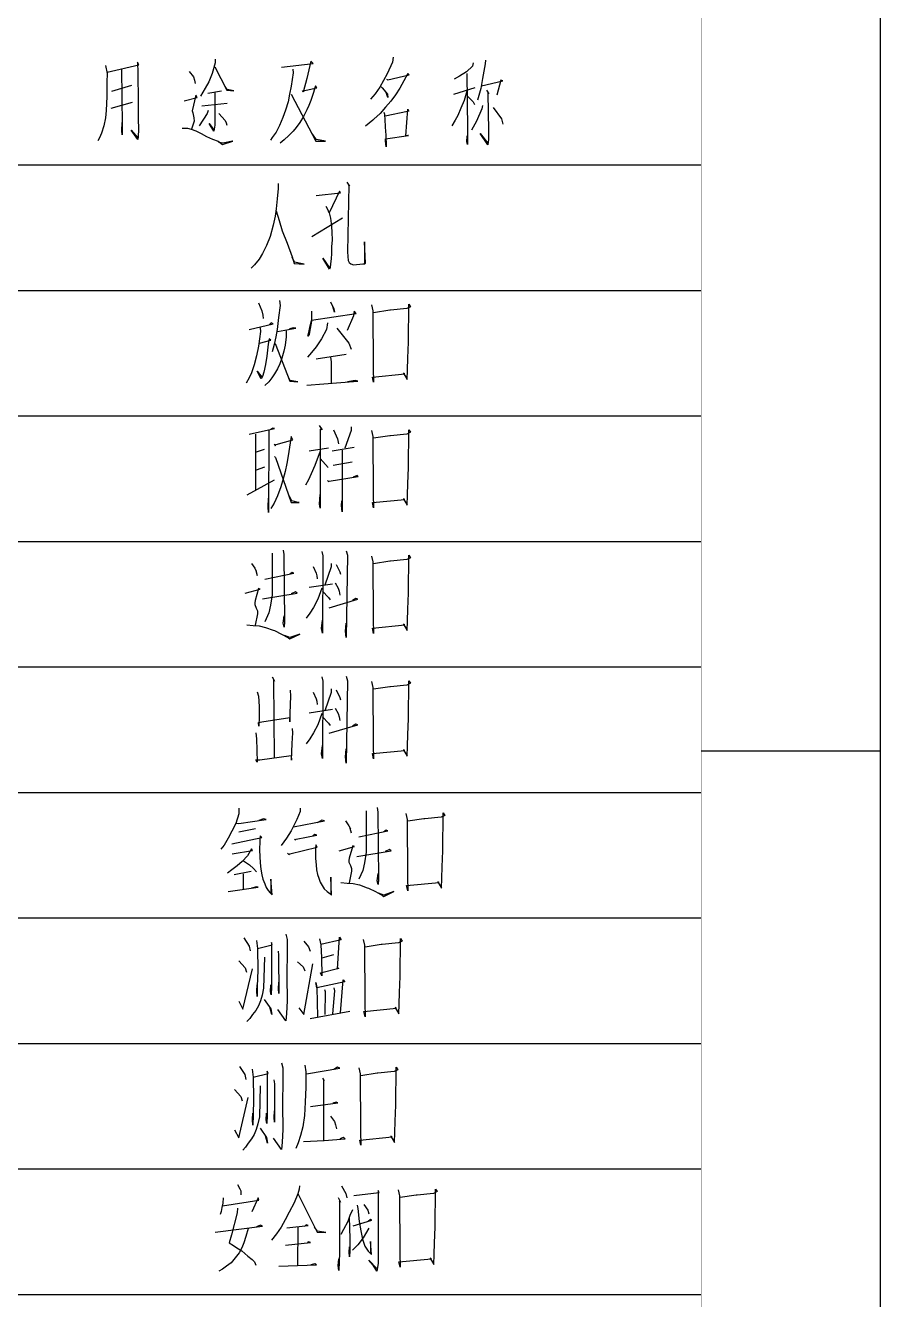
# Model space of a CAD drawing. Extents: x 0 to 8410, y 0 to 11890.
# Drawn here: x 7933 to 8410, y 7125 to 7836 of the extents above; entities that cross this region are included whole.
import ezdxf

# ---------------------------------------------------------------- set-up
doc = ezdxf.new("R2010")
doc.units = 0
doc.header["$MEASUREMENT"] = 0
doc.layers.add('6', color=7, linetype='Continuous')
doc.layers.add('8', color=7, linetype='Continuous')

# ---------------------------------------------------------------- blocks, each defined once
blk = doc.blocks.new('BLKENT714')
at = {"layer": '8', "color": 15, "linetype": 'Continuous'}
for p, q in [((8410, 0), (8410, 11890)), ((8310, 7431.25), (8410, 7431.25))]:
    blk.add_line(p, q, dxfattribs=at)
at = {"layer": '8', "color": 7, "linetype": 'Continuous', "const_width": 0.03}
blk.add_lwpolyline([(8310, 100), (8310, 11790)], dxfattribs=at)

msp = doc.modelspace()

# ---------------------------------------------------------------- linework, layer by layer
at = {"layer": '6'}
for p, q in [((8039.05, 7817.13), (8039.05, 7814.97)), ((8092.45, 7815.95), (8091.79, 7813.6)), ((8093.62, 7814.58), (8092.45, 7815.95)), ((8138.27, 7818.11), (8137.87, 7815.36)), ((8189.7, 7816.54), (8189.57, 7814.38)), ((7977.94, 7813.6), (7978.72, 7809.09)), ((7978.72, 7809.09), (7978.59, 7804.19)), ((7978.85, 7809.87), (7996.37, 7813.99)), ((7986.7, 7811.44), (7987.09, 7780.26)), ((7996.37, 7813.99), (7995.72, 7815.36)), ((7995.72, 7815.36), (7995.85, 7809.48)), ((7995.85, 7809.48), (7996.11, 7793.4)), ((8024.54, 7810.26), (8027.02, 7807.13)), ((8037.35, 7809.09), (8035.52, 7804.38)), ((8039.05, 7814.97), (8037.35, 7809.09)), ((8038.79, 7812.81), (8045.59, 7799.68)), ((8075.98, 7812.62), (8093.62, 7814.58)), ((8082.51, 7809.48), (8081.47, 7802.03)), ((8082.38, 7811.44), (8082.51, 7809.48)), ((8091.79, 7813.6), (8090.1, 7806.34)), ((8134.87, 7808.89), (8132.91, 7805.17)), ((8137.87, 7815.36), (8134.87, 7808.89)), ((8146.37, 7809.09), (8144.28, 7804.97)), ((8147.15, 7808.3), (8146.37, 7809.09)), ((8179.11, 7810.07), (8175.32, 7807.52)), ((8182.51, 7813.2), (8179.11, 7810.07)), ((8179.25, 7809.09), (8179.64, 7778.11)), ((8182.91, 7814.97), (8182.51, 7813.2)), ((8189.57, 7814.38), (8188.13, 7806.34)), ((7978.59, 7804.19), (7978.59, 7796.15)), ((7992.32, 7802.42), (7981.21, 7799.09)), ((8027.02, 7807.13), (8027.55, 7805.36)), ((8027.55, 7805.36), (8027.94, 7803.4)), ((8035.52, 7804.38), (8033.43, 7800.85)), ((8045.72, 7800.07), (8044.54, 7801.83)), ((8081.47, 7802.03), (8080.55, 7797.52)), ((8090.1, 7806.34), (8088.13, 7798.7)), ((8094.93, 7802.22), (8093.62, 7797.91)), ((8095.72, 7801.05), (8094.93, 7802.22)), ((8132.91, 7805.17), (8130.81, 7801.44)), ((8134.61, 7805.95), (8135.26, 7805.56)), ((8135.26, 7805.56), (8147.15, 7808.3)), ((8144.28, 7804.97), (8141.93, 7800.85)), ((8175.32, 7807.52), (8172.19, 7805.95)), ((8188.13, 7806.34), (8187.09, 7800.66)), ((8187.61, 7802.22), (8199.38, 7804.97)), ((8198.33, 7805.36), (8196.11, 7796.93)), ((8199.38, 7804.97), (8198.33, 7805.36)), ((7978.59, 7796.15), (7978.2, 7788.5)), ((8021.79, 7793.79), (8028.98, 7795.75)), ((8028.2, 7796.93), (8026.11, 7788.3)), ((8028.98, 7795.75), (8028.2, 7796.93)), ((8033.43, 7800.85), (8030.81, 7796.34)), ((8034.87, 7798.11), (8042.58, 7799.48)), ((8038.79, 7798.5), (8038.79, 7780.26)), ((8045.59, 7799.68), (8049.38, 7799.48)), ((8049.38, 7799.48), (8045.72, 7800.07)), ((8080.55, 7797.52), (8079.64, 7793.2)), ((8081.47, 7797.52), (8095.06, 7771.24)), ((8088.13, 7798.7), (8087.74, 7799.48)), ((8087.74, 7799.48), (8088.13, 7799.48)), ((8088.13, 7799.48), (8095.72, 7801.05)), ((8093.62, 7797.91), (8092.32, 7793.99)), ((8128.2, 7797.71), (8125.72, 7794.77)), ((8130.81, 7801.44), (8128.2, 7797.71)), ((8131.6, 7801.64), (8132.12, 7801.05)), ((8132.12, 7801.05), (8135.13, 7797.52)), ((8135.26, 7795.75), (8134.34, 7798.5)), ((8135.13, 7797.52), (8135.26, 7795.75)), ((8139.57, 7797.13), (8136.96, 7793.6)), ((8141.93, 7800.85), (8139.57, 7797.13)), ((8172.06, 7797.52), (8184.08, 7801.24)), ((8179.38, 7799.28), (8177.81, 7793.99)), ((8179.64, 7796.34), (8182.91, 7793.2)), ((8187.09, 7800.66), (8185.26, 7794.19)), ((8190.23, 7799.68), (8191.66, 7797.71)), ((8191.66, 7797.71), (8191.14, 7798.11)), ((8191.14, 7798.11), (8191.4, 7777.13)), ((7978.2, 7788.5), (7977.81, 7784.38)), ((7980.94, 7789.68), (7992.97, 7793.01)), ((7996.11, 7793.4), (7996.11, 7784.97)), ((8026.11, 7788.3), (8026.5, 7787.13)), ((8045.72, 7792.42), (8031.6, 7790.85)), ((8035.13, 7788.5), (8034.61, 7786.73)), ((8078.2, 7788.7), (8076.76, 7784.58)), ((8079.64, 7793.2), (8078.2, 7788.7)), ((8090.1, 7788.89), (8088.27, 7785.17)), ((8091.27, 7791.24), (8090.1, 7788.89)), ((8092.32, 7793.99), (8091.27, 7791.24)), ((8133.95, 7790.26), (8130.94, 7786.73)), ((8133.04, 7787.52), (8133.43, 7786.34)), ((8146.24, 7787.91), (8133.82, 7785.36)), ((8136.96, 7793.6), (8133.95, 7790.26)), ((8145.32, 7774.38), (8146.5, 7789.09)), ((8147.02, 7788.11), (8146.24, 7787.91)), ((8146.5, 7789.09), (8147.02, 7788.11)), ((8175.98, 7789.68), (8174.41, 7785.56)), ((8177.81, 7793.99), (8175.98, 7789.68)), ((8182.91, 7793.2), (8183.69, 7791.83)), ((8187.74, 7789.28), (8184.74, 7782.42)), ((8188, 7791.24), (8187.74, 7789.28)), ((8194.02, 7790.07), (8198.59, 7783.79)), ((7977.81, 7784.38), (7976.89, 7779.87)), ((7986.96, 7777.32), (7987.09, 7781.83)), ((7996.11, 7784.97), (7996.11, 7783.99)), ((7996.11, 7783.99), (7996.24, 7777.91)), ((8027.28, 7782.42), (8025.85, 7778.11)), ((8026.5, 7787.13), (8027.15, 7784.38)), ((8027.15, 7784.38), (8027.28, 7782.42)), ((8034.61, 7786.73), (8030.03, 7779.87)), ((8038.27, 7776.93), (8035.65, 7781.24)), ((8035.65, 7781.24), (8038.4, 7777.52)), ((8041.14, 7786.73), (8044.54, 7782.81)), ((8044.54, 7782.81), (8045.19, 7781.64)), ((8045.19, 7781.64), (8045.59, 7780.26)), ((8076.76, 7784.58), (8074.93, 7780.07)), ((8086.3, 7781.83), (8084.21, 7778.89)), ((8088.27, 7785.17), (8086.3, 7781.83)), ((8124.8, 7781.44), (8122.84, 7779.68)), ((8126.89, 7783.01), (8124.8, 7781.44)), ((8127.42, 7783.6), (8126.89, 7783.01)), ((8130.94, 7786.73), (8127.42, 7783.6)), ((8133.43, 7786.34), (8134.08, 7776.34)), ((8172.84, 7783.01), (8171.01, 7779.87)), ((8174.41, 7785.56), (8172.84, 7783.01)), ((8184.74, 7782.42), (8181.99, 7777.52)), ((8198.59, 7783.79), (8199.38, 7780.85)), ((7975.72, 7775.75), (7974.54, 7773.2)), ((7976.89, 7779.87), (7975.72, 7775.75)), ((7987.09, 7774.77), (7986.96, 7777.32)), ((7987.09, 7780.26), (7987.09, 7774.77)), ((7995.98, 7772.22), (7992.19, 7777.52)), ((7992.19, 7777.52), (7995.85, 7773.2)), ((7996.11, 7773.99), (7995.98, 7772.22)), ((7996.24, 7777.91), (7996.11, 7773.99)), ((8020.62, 7778.5), (8023.62, 7778.5)), ((8023.62, 7778.5), (8025.59, 7778.11)), ((8025.59, 7778.11), (8028.2, 7777.13)), ((8028.2, 7777.13), (8031.21, 7775.56)), ((8031.21, 7775.56), (8034.21, 7773.99)), ((8034.21, 7773.99), (8037.61, 7772.42)), ((8038.53, 7778.11), (8038.27, 7776.93)), ((8038.79, 7780.26), (8038.53, 7778.11)), ((8070.88, 7773.4), (8069.83, 7771.83)), ((8072.97, 7776.34), (8070.88, 7773.4)), ((8074.93, 7780.07), (8072.97, 7776.34)), ((8080.03, 7774.58), (8077.55, 7772.03)), ((8082.51, 7776.93), (8080.03, 7774.58)), ((8084.21, 7778.89), (8082.51, 7776.93)), ((8095.06, 7772.62), (8092.84, 7775.75)), ((8133.95, 7772.62), (8146.76, 7774.58)), ((8134.08, 7776.34), (8134.21, 7775.17)), ((8134.21, 7775.17), (8134.34, 7768.11)), ((8146.5, 7774.58), (8145.32, 7774.38)), ((8146.76, 7774.58), (8146.5, 7774.58)), ((8179.25, 7771.05), (8179.51, 7774.38)), ((8179.64, 7778.11), (8179.77, 7769.48)), ((8191.14, 7769.28), (8186.83, 7775.56)), ((8186.83, 7775.56), (8191.01, 7770.26)), ((8191.4, 7777.13), (8191.4, 7772.22)), ((7974.54, 7773.2), (7973.62, 7771.44)), ((8037.61, 7772.42), (8040.62, 7771.24)), ((8040.62, 7771.24), (8043.1, 7769.48)), ((8043.36, 7770.26), (8040.75, 7770.85)), ((8043.1, 7769.48), (8048.85, 7771.24)), ((8048.59, 7771.24), (8043.36, 7770.26)), ((8048.85, 7771.24), (8048.59, 7771.24)), ((8077.55, 7772.03), (8075.32, 7770.26)), ((8095.45, 7772.22), (8095.06, 7772.62)), ((8095.06, 7771.24), (8100.55, 7771.24)), ((8100.55, 7771.24), (8095.45, 7772.22)), ((8133.95, 7771.44), (8133.95, 7772.62)), ((8134.34, 7768.11), (8133.95, 7771.44)), ((8179.77, 7769.48), (8179.25, 7771.05)), ((8191.4, 7772.22), (8191.14, 7769.28)), ((6510, 7758.11), (8310, 7758.11)), ((8074.22, 7744.99), (8073.57, 7739.11)), ((8074.09, 7747.74), (8074.22, 7744.99)), ((8112.52, 7748.52), (8113.96, 7746.17)), ((8113.57, 7746.76), (8112.78, 7709.7)), ((8113.96, 7746.17), (8113.57, 7746.76)), ((8073.57, 7739.11), (8073.04, 7733.62)), ((8095.4, 7741.07), (8108.99, 7742.44)), ((8108.34, 7743.42), (8102.59, 7731.27)), ((8108.99, 7742.44), (8108.34, 7743.42)), ((8073.04, 7733.62), (8072.39, 7729.5)), ((8073.04, 7732.44), (8074.61, 7727.15)), ((8101.8, 7733.23), (8100.89, 7734.8)), ((8102.59, 7731.27), (8101.8, 7733.23)), ((8102.59, 7731.27), (8103.24, 7728.33)), ((8071.34, 7724.4), (8069.64, 7718.13)), ((8072.39, 7729.5), (8071.34, 7724.4)), ((8074.61, 7727.15), (8076.44, 7721.27)), ((8092.91, 7718.13), (8110.04, 7728.52)), ((8103.24, 7728.33), (8103.89, 7724.01)), ((8103.89, 7724.01), (8104.15, 7720.48)), ((8069.64, 7718.13), (8067.68, 7713.23)), ((8076.44, 7721.27), (8079.19, 7714.4)), ((8104.15, 7720.48), (8104.28, 7716.37)), ((8067.68, 7713.23), (8065.46, 7708.72)), ((8079.19, 7714.4), (8081.93, 7706.76)), ((8104.28, 7716.37), (8103.89, 7712.44)), ((8103.89, 7712.44), (8103.89, 7708.72)), ((8112.78, 7709.7), (8112.91, 7706.95)), ((8122.85, 7703.23), (8122.32, 7715.19)), ((8122.32, 7715.19), (8122.32, 7703.03)), ((8061.02, 7702.44), (8059.06, 7700.48)), ((8063.5, 7705.58), (8061.02, 7702.44)), ((8065.46, 7708.72), (8063.5, 7705.58)), ((8081.93, 7706.76), (8083.11, 7703.03)), ((8083.24, 7703.82), (8081.93, 7706.56)), ((8083.11, 7703.03), (8088.73, 7702.64)), ((8088.73, 7702.64), (8083.24, 7703.82)), ((8102.85, 7699.9), (8099.06, 7706.17)), ((8099.06, 7706.17), (8102.85, 7700.68)), ((8103.37, 7702.84), (8103.11, 7700.88)), ((8103.63, 7705.78), (8103.37, 7702.84)), ((8103.89, 7708.72), (8103.63, 7705.78)), ((8112.91, 7706.95), (8113.17, 7704.8)), ((8113.17, 7704.8), (8113.7, 7703.62)), ((8113.7, 7703.62), (8114.61, 7702.84)), ((8114.61, 7702.84), (8116.18, 7702.44)), ((8116.18, 7702.44), (8121.41, 7702.84)), ((8121.41, 7702.84), (8122.45, 7702.84)), ((8122.45, 7702.84), (8122.85, 7703.23)), ((8103.11, 7700.88), (8102.85, 7699.9)), ((6510, 7688.11), (8310, 7688.11)), ((8063.26, 7681.14), (8064.96, 7676.63)), ((8074.89, 7682.52), (8075.29, 7679.77)), ((8103.26, 7681.73), (8105.22, 7677.81)), ((8064.96, 7676.63), (8065.61, 7674.28)), ((8065.61, 7674.28), (8065.74, 7672.52)), ((8075.29, 7679.77), (8074.37, 7672.91)), ((8092.8, 7676.44), (8092.8, 7673.69)), ((8092.8, 7671.54), (8117.64, 7675.26)), ((8105.48, 7676.05), (8104.57, 7679.18)), ((8105.22, 7677.81), (8105.48, 7676.05)), ((8116.07, 7673.89), (8112.54, 7665.65)), ((8116.59, 7676.44), (8116.07, 7673.89)), ((8117.64, 7675.26), (8116.59, 7676.44)), ((8126.27, 7679.97), (8126.92, 7676.63)), ((8126.92, 7676.63), (8127.18, 7645.65)), ((8136.33, 7677.03), (8127.31, 7675.65)), ((8136.85, 7677.03), (8136.33, 7677.03)), ((8145.87, 7678.01), (8136.85, 7677.03)), ((8147.97, 7678.99), (8145.87, 7678.01)), ((8146.79, 7659.18), (8147.05, 7680.36)), ((8147.05, 7680.36), (8147.97, 7678.99)), ((8058.03, 7666.24), (8071.36, 7669.38)), ((8064.18, 7667.22), (8064.31, 7665.26)), ((8070.32, 7669.97), (8069.14, 7668.99)), ((8071.36, 7669.38), (8070.32, 7669.97)), ((8074.37, 7672.91), (8073.59, 7666.24)), ((8073.85, 7665.26), (8083.91, 7667.03)), ((8082.74, 7667.22), (8080.52, 7666.63)), ((8083.91, 7667.03), (8082.74, 7667.22)), ((8091.23, 7664.67), (8091.76, 7667.42)), ((8092.02, 7666.83), (8091.36, 7663.5)), ((8091.76, 7667.42), (8092.67, 7671.34)), ((8092.67, 7670.95), (8092.02, 7666.83)), ((8092.8, 7673.69), (8092.67, 7670.95)), ((8101.69, 7669.97), (8101.17, 7666.24)), ((8106.79, 7667.03), (8113.46, 7658.59)), ((8064.31, 7665.26), (8063.13, 7657.03)), ((8063.65, 7658.59), (8070.06, 7660.36)), ((8069.14, 7661.14), (8068.62, 7658.2)), ((8070.06, 7660.36), (8069.14, 7661.14)), ((8072.8, 7662.12), (8071.89, 7658.01)), ((8073.59, 7666.24), (8072.8, 7662.12)), ((8078.69, 7662.12), (8078.03, 7657.61)), ((8078.55, 7665.46), (8078.69, 7662.12)), ((8090.71, 7662.52), (8091.23, 7664.67)), ((8091.36, 7663.5), (8090.71, 7662.52)), ((8098.29, 7661.14), (8095.29, 7656.63)), ((8101.17, 7666.24), (8098.29, 7661.14)), ((8063.13, 7657.03), (8062.08, 7651.54)), ((8068.62, 7658.2), (8067.84, 7651.34)), ((8071.89, 7658.01), (8070.84, 7653.89)), ((8072.41, 7658.4), (8080.65, 7637.42)), ((8077.25, 7654.28), (8076.2, 7650.36)), ((8078.03, 7657.61), (8077.25, 7654.28)), ((8092.67, 7653.5), (8090.45, 7650.95)), ((8095.29, 7656.63), (8092.67, 7653.5)), ((8095.29, 7649.97), (8112.15, 7652.52)), ((8113.46, 7658.59), (8114.89, 7655.26)), ((8146.53, 7650.36), (8146.79, 7659.18)), ((8060.78, 7646.63), (8059.34, 7642.12)), ((8062.08, 7651.54), (8060.78, 7646.63)), ((8067.05, 7646.83), (8066.14, 7642.52)), ((8067.84, 7651.34), (8067.05, 7646.83)), ((8075.16, 7647.22), (8073.72, 7644.28)), ((8076.2, 7650.36), (8075.16, 7647.22)), ((8103.26, 7650.95), (8103.78, 7648.2)), ((8103.78, 7648.2), (8103.78, 7636.63)), ((8127.18, 7645.65), (8127.18, 7644.48)), ((8146.27, 7643.89), (8146.53, 7650.36)), ((8057.9, 7639.38), (8056.33, 7636.44)), ((8059.34, 7642.12), (8057.9, 7639.38)), ((8064.7, 7638.79), (8062.35, 7643.1)), ((8062.35, 7643.1), (8065.09, 7639.77)), ((8065.35, 7640.16), (8064.7, 7638.79)), ((8065.09, 7639.77), (8065.48, 7640.56)), ((8066.14, 7642.52), (8065.35, 7640.16)), ((8070.58, 7639.38), (8068.88, 7637.03)), ((8072.15, 7641.54), (8070.58, 7639.38)), ((8073.72, 7644.28), (8072.15, 7641.54)), ((8080.91, 7637.81), (8079.73, 7640.16)), ((8126.66, 7639.77), (8144.83, 7641.54)), ((8127.31, 7636.83), (8126.66, 7639.77)), ((8127.18, 7644.48), (8127.31, 7636.83)), ((8144.83, 7641.54), (8144.04, 7641.93)), ((8144.04, 7641.93), (8146.14, 7638.4)), ((8146.14, 7638.4), (8146.27, 7643.89)), ((8068.88, 7637.03), (8066.79, 7635.07)), ((8080.65, 7637.42), (8085.09, 7637.03)), ((8085.09, 7637.03), (8080.91, 7637.81)), ((8090.06, 7635.26), (8118.55, 7637.42)), ((8117.12, 7637.81), (8112.8, 7637.03)), ((8118.55, 7637.42), (8117.12, 7637.81)), ((6510, 7618.11), (8310, 7618.11)), ((8058.03, 7608.01), (8072.02, 7611.14)), ((8069.01, 7610.36), (8068.75, 7564.28)), ((8071.23, 7611.34), (8070.06, 7610.75)), ((8072.02, 7611.14), (8071.23, 7611.34)), ((8096.99, 7612.71), (8098.68, 7610.36)), ((8098.68, 7610.36), (8097.64, 7610.75)), ((8097.64, 7610.75), (8097.64, 7566.63)), ((8104.96, 7610.36), (8107.18, 7605.26)), ((8114.76, 7609.97), (8111.23, 7600.16)), ((8114.76, 7611.93), (8114.76, 7609.97)), ((8126.27, 7609.97), (8126.92, 7606.63)), ((8146.79, 7589.18), (8147.05, 7610.36)), ((8147.05, 7610.36), (8147.97, 7608.99)), ((8061.43, 7608.01), (8061.43, 7576.63)), ((8073.06, 7602.12), (8082.35, 7604.67)), ((8080.78, 7603.1), (8079.73, 7595.85)), ((8081.43, 7606.63), (8080.78, 7603.1)), ((8082.35, 7604.67), (8081.43, 7606.63)), ((8107.18, 7605.26), (8107.84, 7602.52)), ((8126.92, 7606.63), (8127.18, 7575.65)), ((8136.33, 7607.03), (8127.31, 7605.65)), ((8136.85, 7607.03), (8136.33, 7607.03)), ((8145.87, 7608.01), (8136.85, 7607.03)), ((8147.97, 7608.99), (8145.87, 7608.01)), ((8066.27, 7599.38), (8061.82, 7597.81)), ((8071.89, 7602.52), (8072.54, 7601.34)), ((8072.54, 7601.34), (8073.06, 7602.12)), ((8079.73, 7595.85), (8078.95, 7591.54)), ((8091.36, 7598.59), (8102.21, 7600.36)), ((8097.51, 7598.4), (8094.63, 7590.36)), ((8104.31, 7598.59), (8116.46, 7600.75)), ((8109.8, 7598.99), (8109.8, 7564.67)), ((8066.53, 7589.57), (8061.82, 7587.81)), ((8072.02, 7595.46), (8072.67, 7594.87)), ((8072.67, 7594.87), (8081.43, 7569.77)), ((8078.95, 7591.54), (8078.03, 7587.03)), ((8094.63, 7590.36), (8092.54, 7585.85)), ((8097.64, 7594.28), (8102.08, 7589.38)), ((8104.83, 7590.55), (8115.42, 7592.52)), ((8146.53, 7580.36), (8146.79, 7589.18)), ((8056.85, 7574.08), (8072.15, 7582.52)), ((8076.85, 7583.1), (8075.68, 7578.59)), ((8078.03, 7587.03), (8076.85, 7583.1)), ((8090.97, 7582.52), (8089.4, 7579.57)), ((8092.54, 7585.85), (8090.97, 7582.52)), ((8101.56, 7582.12), (8102.21, 7581.54)), ((8102.21, 7581.54), (8102.61, 7581.73)), ((8102.61, 7581.73), (8118.82, 7584.28)), ((8118.16, 7584.87), (8115.94, 7583.89)), ((8118.82, 7584.28), (8118.16, 7584.87)), ((8075.68, 7578.59), (8073.72, 7573.5)), ((8127.18, 7575.65), (8127.18, 7574.48)), ((8127.18, 7574.48), (8127.31, 7566.83)), ((8146.27, 7573.89), (8146.53, 7580.36)), ((8068.49, 7567.22), (8068.75, 7572.32)), ((8071.89, 7569.38), (8070.06, 7566.44)), ((8073.72, 7573.5), (8071.89, 7569.38)), ((8081.69, 7570.75), (8080.25, 7573.5)), ((8081.43, 7569.77), (8085.87, 7569.77)), ((8085.35, 7569.77), (8081.69, 7570.75)), ((8085.87, 7569.77), (8085.35, 7569.77)), ((8097.25, 7568.99), (8097.51, 7574.28)), ((8097.64, 7566.63), (8097.25, 7568.99)), ((8109.4, 7568.2), (8109.67, 7570.75)), ((8109.8, 7564.67), (8109.4, 7568.2)), ((8126.66, 7569.77), (8144.83, 7571.54)), ((8127.31, 7566.83), (8126.66, 7569.77)), ((8144.83, 7571.54), (8144.04, 7571.93)), ((8144.04, 7571.93), (8146.14, 7568.4)), ((8146.14, 7568.4), (8146.27, 7573.89)), ((8068.75, 7564.28), (8068.49, 7567.22)), ((6510, 7548.11), (8310, 7548.11)), ((8070.71, 7541.54), (8070.84, 7527.03)), ((8076.99, 7543.3), (8077.25, 7540.75)), ((8077.25, 7540.75), (8077.64, 7503.5)), ((8098.55, 7542.52), (8099.08, 7540.16)), ((8099.08, 7540.16), (8098.82, 7497.03)), ((8112.15, 7542.91), (8112.8, 7540.36)), ((8112.8, 7540.36), (8112.15, 7494.48)), ((8126.27, 7539.97), (8126.92, 7536.63)), ((8147.97, 7538.99), (8145.87, 7538.01)), ((8146.79, 7519.18), (8147.05, 7540.36)), ((8147.05, 7540.36), (8147.97, 7538.99)), ((8059.21, 7535.85), (8061.17, 7533.1)), ((8061.17, 7533.1), (8061.95, 7531.54)), ((8061.69, 7531.93), (8062.48, 7529.18)), ((8093.72, 7534.09), (8095.42, 7530.36)), ((8103.65, 7533.89), (8100.12, 7523.69)), ((8103.65, 7535.85), (8103.65, 7533.89)), ((8106.4, 7535.26), (8108.62, 7531.14)), ((8126.92, 7536.63), (8127.18, 7505.65)), ((8136.33, 7537.03), (8127.31, 7535.65)), ((8136.85, 7537.03), (8136.33, 7537.03)), ((8145.87, 7538.01), (8136.85, 7537.03)), ((8066.66, 7527.03), (8082.87, 7530.36)), ((8066.66, 7527.03), (8082.87, 7530.36)), ((8070.84, 7526.05), (8070.71, 7518.4)), ((8070.84, 7527.03), (8070.84, 7526.05)), ((8081.95, 7530.75), (8080.52, 7529.58)), ((8081.95, 7530.75), (8080.52, 7529.58)), ((8082.87, 7530.36), (8081.95, 7530.75)), ((8082.87, 7530.36), (8081.95, 7530.75)), ((8095.42, 7530.36), (8095.68, 7528.99)), ((8095.68, 7528.99), (8095.81, 7527.22)), ((8106.01, 7525.07), (8107.57, 7522.12)), ((8108.62, 7531.14), (8108.88, 7529.77)), ((8055.68, 7519.18), (8064.18, 7521.54)), ((8063.26, 7521.93), (8061.3, 7515.07)), ((8064.18, 7521.54), (8063.26, 7521.93)), ((8065.48, 7516.05), (8084.7, 7519.18)), ((8065.48, 7516.05), (8084.7, 7519.18)), ((8070.71, 7518.4), (8069.93, 7512.52)), ((8083.78, 7519.97), (8081.43, 7518.79)), ((8084.7, 7519.18), (8083.78, 7519.97)), ((8084.7, 7519.18), (8083.78, 7519.97)), ((8091.5, 7522.52), (8104.44, 7524.48)), ((8098.42, 7522.12), (8096.2, 7515.85)), ((8098.95, 7520.36), (8102.21, 7516.83)), ((8107.57, 7522.12), (8108.23, 7520.36)), ((8108.23, 7520.36), (8108.49, 7518.2)), ((8146.53, 7510.36), (8146.79, 7519.18)), ((8061.3, 7515.07), (8061.17, 7513.89)), ((8061.17, 7513.89), (8061.17, 7512.91)), ((8061.17, 7512.91), (8061.95, 7510.95)), ((8061.95, 7510.95), (8062.61, 7509.38)), ((8069.93, 7512.52), (8068.88, 7508.2)), ((8093.85, 7511.34), (8091.76, 7508.01)), ((8096.2, 7515.85), (8093.85, 7511.34)), ((8102.21, 7516.83), (8103.13, 7515.46)), ((8102.61, 7511.14), (8118.55, 7515.85)), ((8117.38, 7516.24), (8115.55, 7515.07)), ((8118.55, 7515.85), (8117.38, 7516.24)), ((8062.61, 7507.81), (8061.3, 7501.34)), ((8062.61, 7509.38), (8062.61, 7507.81)), ((8068.88, 7508.2), (8066.66, 7503.3)), ((8076.99, 7502.52), (8077.51, 7506.63)), ((8077.64, 7503.5), (8077.51, 7500.36)), ((8091.76, 7508.01), (8089.67, 7505.26)), ((8098.29, 7499.58), (8098.82, 7504.28)), ((8127.18, 7505.65), (8127.18, 7504.48)), ((8127.18, 7504.48), (8127.31, 7496.83)), ((8146.14, 7498.4), (8146.27, 7503.89)), ((8146.27, 7503.89), (8146.53, 7510.36)), ((8056.59, 7501.54), (8060.25, 7501.14)), ((8060.25, 7501.14), (8063.52, 7500.95)), ((8063.52, 7500.95), (8067.05, 7500.16)), ((8067.05, 7500.16), (8071.36, 7498.6)), ((8071.36, 7498.6), (8072.02, 7498.4)), ((8072.02, 7498.4), (8075.94, 7496.44)), ((8075.94, 7496.44), (8079.86, 7494.28)), ((8077.51, 7500.36), (8076.99, 7502.52)), ((8080.65, 7493.69), (8086.14, 7496.44)), ((8086.14, 7496.44), (8080.65, 7494.48)), ((8098.82, 7497.03), (8098.29, 7499.58)), ((8111.76, 7498.01), (8112.15, 7502.52)), ((8112.15, 7494.48), (8111.76, 7498.01)), ((8126.66, 7499.77), (8144.83, 7501.54)), ((8127.31, 7496.83), (8126.66, 7499.77)), ((8144.83, 7501.54), (8144.04, 7501.93)), ((8144.04, 7501.93), (8146.14, 7498.4)), ((8080.65, 7494.48), (8077.64, 7495.65)), ((8079.86, 7494.28), (8080.65, 7493.69)), ((6510, 7478.11), (8310, 7478.11)), ((8070.84, 7472.52), (8072.02, 7470.16)), ((8072.02, 7470.16), (8071.5, 7470.75)), ((8071.5, 7470.75), (8071.89, 7427.61)), ((8098.55, 7472.52), (8099.08, 7470.16)), ((8099.08, 7470.16), (8098.82, 7427.03)), ((8112.15, 7472.91), (8112.8, 7470.36)), ((8112.8, 7470.36), (8112.15, 7424.48)), ((8126.27, 7469.97), (8126.92, 7466.63)), ((8145.87, 7468.01), (8136.85, 7467.03)), ((8147.97, 7468.99), (8145.87, 7468.01)), ((8146.79, 7449.18), (8147.05, 7470.36)), ((8147.05, 7470.36), (8147.97, 7468.99)), ((8062.35, 7464.28), (8063.13, 7461.73)), ((8063.13, 7461.73), (8063.52, 7456.05)), ((8080.65, 7447.42), (8081.17, 7461.73)), ((8081.17, 7461.73), (8081.04, 7465.07)), ((8093.72, 7464.09), (8095.42, 7460.36)), ((8103.65, 7463.89), (8100.12, 7453.69)), ((8103.65, 7465.85), (8103.65, 7463.89)), ((8106.4, 7465.26), (8108.62, 7461.14)), ((8108.62, 7461.14), (8108.88, 7459.77)), ((8126.92, 7466.63), (8127.18, 7435.65)), ((8136.33, 7467.03), (8127.31, 7465.65)), ((8136.85, 7467.03), (8136.33, 7467.03)), ((8063.52, 7456.05), (8063.52, 7450.36)), ((8091.5, 7452.52), (8104.44, 7454.48)), ((8095.42, 7460.36), (8095.68, 7458.99)), ((8095.68, 7458.99), (8095.81, 7457.22)), ((8106.01, 7455.07), (8107.57, 7452.12)), ((8063.13, 7447.03), (8065.09, 7447.42)), ((8063.39, 7445.07), (8063.13, 7447.03)), ((8063.52, 7450.36), (8063.39, 7445.07)), ((8065.09, 7447.42), (8080.65, 7449.97)), ((8080.65, 7449.97), (8080.65, 7447.42)), ((8098.42, 7452.12), (8096.2, 7445.85)), ((8098.95, 7450.36), (8102.21, 7446.83)), ((8102.21, 7446.83), (8103.13, 7445.46)), ((8107.57, 7452.12), (8108.23, 7450.36)), ((8108.23, 7450.36), (8108.49, 7448.2)), ((8146.53, 7440.36), (8146.79, 7449.18)), ((8061.69, 7441.34), (8062.08, 7438.01)), ((8081.95, 7435.46), (8082.35, 7441.34)), ((8082.35, 7441.34), (8082.08, 7443.69)), ((8093.85, 7441.34), (8091.76, 7438.01)), ((8096.2, 7445.85), (8093.85, 7441.34)), ((8102.61, 7441.14), (8118.55, 7445.85)), ((8117.38, 7446.24), (8115.55, 7445.07)), ((8118.55, 7445.85), (8117.38, 7446.24)), ((8146.27, 7433.89), (8146.53, 7440.36)), ((8062.08, 7438.01), (8062.21, 7431.73)), ((8081.56, 7426.05), (8081.95, 7435.46)), ((8091.76, 7438.01), (8089.67, 7435.26)), ((8098.29, 7429.58), (8098.82, 7434.28)), ((8111.76, 7428.01), (8112.15, 7432.52)), ((8127.18, 7435.65), (8127.18, 7434.48)), ((8127.18, 7434.48), (8127.31, 7426.83)), ((8146.14, 7428.4), (8146.27, 7433.89)), ((8062.35, 7425.07), (8061.69, 7426.24)), ((8061.69, 7426.24), (8063.91, 7426.24)), ((8062.21, 7431.73), (8062.35, 7425.07)), ((8063.91, 7426.24), (8081.43, 7428.79)), ((8081.43, 7428.79), (8081.56, 7426.05)), ((8098.82, 7427.03), (8098.29, 7429.58)), ((8112.15, 7424.48), (8111.76, 7428.01)), ((8126.66, 7429.77), (8144.83, 7431.54)), ((8127.31, 7426.83), (8126.66, 7429.77)), ((8144.83, 7431.54), (8144.04, 7431.93)), ((8144.04, 7431.93), (8146.14, 7428.4)), ((6510, 7408.11), (8310, 7408.11)), ((8052.3, 7399.25), (8052.17, 7396.12)), ((8086.42, 7397.49), (8084.59, 7392.98)), ((8086.42, 7399.25), (8086.42, 7397.49)), ((8123.15, 7397.88), (8123.28, 7383.37)), ((8129.43, 7399.65), (8129.69, 7397.1)), ((8129.69, 7397.1), (8130.08, 7359.84)), ((8165.9, 7375.53), (8166.16, 7396.7)), ((8166.16, 7396.7), (8167.08, 7395.33)), ((8050.61, 7390.82), (8048.25, 7386.51)), ((8052.17, 7396.12), (8050.61, 7390.82)), ((8050.87, 7391.02), (8052.17, 7390.82)), ((8052.17, 7390.82), (8067.47, 7392.98)), ((8065.9, 7393.37), (8063.42, 7392.39)), ((8067.47, 7392.98), (8065.9, 7393.37)), ((8084.59, 7392.98), (8081.32, 7386.7)), ((8082.76, 7388.86), (8100.02, 7392.19)), ((8098.45, 7392.59), (8095.83, 7391.21)), ((8100.02, 7392.19), (8098.45, 7392.59)), ((8111.65, 7392.19), (8113.61, 7389.45)), ((8145.38, 7396.31), (8146.03, 7392.98)), ((8146.03, 7392.98), (8146.29, 7362)), ((8155.44, 7393.37), (8146.42, 7392)), ((8155.96, 7393.37), (8155.44, 7393.37)), ((8164.98, 7394.35), (8155.96, 7393.37)), ((8167.08, 7395.33), (8164.98, 7394.35)), ((8046.29, 7382.59), (8044.07, 7378.66)), ((8048.25, 7386.51), (8046.29, 7382.59)), ((8048.38, 7379.45), (8065.12, 7382.98)), ((8061.59, 7387.88), (8052.17, 7385.92)), ((8064.2, 7383.96), (8063.94, 7381.21)), ((8065.12, 7382.98), (8064.2, 7383.96)), ((8078.84, 7382.59), (8075.83, 7378.47)), ((8081.32, 7386.7), (8078.84, 7382.59)), ((8084.2, 7382), (8095.7, 7384.35)), ((8094.66, 7384.74), (8093.48, 7383.96)), ((8095.7, 7384.35), (8094.66, 7384.74)), ((8113.61, 7389.45), (8114.4, 7387.88)), ((8114.13, 7388.27), (8114.92, 7385.53)), ((8119.1, 7383.37), (8135.31, 7386.7)), ((8119.1, 7383.37), (8135.31, 7386.7)), ((8123.28, 7383.37), (8123.28, 7382.39)), ((8134.4, 7387.1), (8132.96, 7385.92)), ((8134.4, 7387.1), (8132.96, 7385.92)), ((8135.31, 7386.7), (8134.4, 7387.1)), ((8135.31, 7386.7), (8134.4, 7387.1)), ((8044.07, 7378.66), (8042.24, 7376.51)), ((8048.51, 7373.96), (8059.76, 7375.72)), ((8059.36, 7376.7), (8057.01, 7372.78)), ((8059.76, 7375.72), (8059.36, 7376.7)), ((8063.94, 7381.21), (8063.68, 7375.92)), ((8063.68, 7375.92), (8063.94, 7372.39)), ((8080.67, 7373.96), (8095.96, 7377.68)), ((8083.28, 7382), (8083.81, 7381.61)), ((8083.81, 7381.61), (8084.2, 7382)), ((8095.18, 7378.86), (8095.05, 7376.9)), ((8095.05, 7376.9), (8095.05, 7371.21)), ((8095.96, 7377.68), (8095.18, 7378.86)), ((8108.12, 7375.53), (8116.62, 7377.88)), ((8115.7, 7378.27), (8113.74, 7371.41)), ((8116.62, 7377.88), (8115.7, 7378.27)), ((8117.93, 7372.39), (8137.14, 7375.53)), ((8117.93, 7372.39), (8137.14, 7375.53)), ((8123.28, 7382.39), (8123.15, 7374.74)), ((8136.23, 7376.31), (8133.87, 7375.14)), ((8137.14, 7375.53), (8136.23, 7376.31)), ((8137.14, 7375.53), (8136.23, 7376.31)), ((8165.64, 7366.7), (8165.9, 7375.53)), ((8054, 7369.65), (8051.26, 7367.1)), ((8057.01, 7372.78), (8054, 7369.65)), ((8054.79, 7370.04), (8058.19, 7367.68)), ((8063.94, 7372.39), (8064.07, 7368.86)), ((8064.07, 7368.86), (8064.46, 7365.33)), ((8079.36, 7374.16), (8080.02, 7373.57)), ((8080.02, 7373.57), (8080.67, 7373.96)), ((8095.05, 7371.21), (8095.31, 7367.68)), ((8113.74, 7371.41), (8113.61, 7370.23)), ((8113.61, 7370.23), (8113.61, 7369.25)), ((8113.61, 7369.25), (8114.4, 7367.29)), ((8122.37, 7368.86), (8121.32, 7364.55)), ((8123.15, 7374.74), (8122.37, 7368.86)), ((8048.38, 7364.94), (8045.9, 7363.17)), ((8051.26, 7367.1), (8048.38, 7364.94)), ((8059.1, 7363.96), (8049.56, 7362.19)), ((8054.66, 7362.78), (8054.66, 7353.96)), ((8058.19, 7367.68), (8060.41, 7365.72)), ((8060.41, 7365.72), (8062.11, 7363.76)), ((8064.46, 7365.33), (8065.12, 7362.19)), ((8065.12, 7362.19), (8065.64, 7359.65)), ((8095.31, 7367.68), (8095.57, 7364.94)), ((8095.57, 7364.94), (8096.1, 7362.39)), ((8096.1, 7362.39), (8096.75, 7360.23)), ((8115.05, 7364.16), (8113.74, 7357.68)), ((8114.4, 7367.29), (8115.05, 7365.72)), ((8115.05, 7365.72), (8115.05, 7364.16)), ((8121.32, 7364.55), (8119.1, 7359.65)), ((8129.43, 7358.86), (8129.95, 7362.98)), ((8146.29, 7362), (8146.29, 7360.82)), ((8165.38, 7360.23), (8165.64, 7366.7)), ((8046.29, 7352.78), (8063.02, 7355.33)), ((8062.11, 7355.53), (8059.36, 7354.74)), ((8063.02, 7355.33), (8062.11, 7355.53)), ((8065.64, 7359.65), (8066.68, 7357.1)), ((8066.68, 7357.1), (8067.47, 7355.14)), ((8067.47, 7355.14), (8068.51, 7353.37)), ((8070.74, 7351.02), (8070.08, 7359.65)), ((8070.08, 7359.65), (8070.08, 7352.19)), ((8096.75, 7360.23), (8097.53, 7358.08)), ((8097.53, 7358.08), (8098.71, 7356.12)), ((8098.71, 7356.12), (8099.76, 7354.35)), ((8099.76, 7354.35), (8101.46, 7352.78)), ((8103.55, 7360.82), (8103.42, 7352)), ((8103.94, 7350.82), (8103.55, 7360.82)), ((8109.04, 7357.88), (8112.7, 7357.49)), ((8112.7, 7357.49), (8115.96, 7357.29)), ((8115.96, 7357.29), (8119.49, 7356.51)), ((8119.49, 7356.51), (8123.81, 7354.94)), ((8123.81, 7354.94), (8124.46, 7354.74)), ((8124.46, 7354.74), (8128.38, 7352.78)), ((8129.95, 7356.7), (8129.43, 7358.86)), ((8130.08, 7359.84), (8129.95, 7356.7)), ((8145.77, 7356.12), (8163.94, 7357.88)), ((8146.42, 7353.17), (8145.77, 7356.12)), ((8146.29, 7360.82), (8146.42, 7353.17)), ((8163.94, 7357.88), (8163.15, 7358.27)), ((8163.15, 7358.27), (8165.25, 7354.74)), ((8165.25, 7354.74), (8165.38, 7360.23)), ((8068.51, 7353.37), (8069.69, 7352.19)), ((8069.69, 7352.19), (8070.74, 7351.02)), ((8101.46, 7352.78), (8102.89, 7351.8)), ((8102.89, 7351.8), (8103.94, 7350.82)), ((8128.38, 7352.78), (8132.3, 7350.63)), ((8133.09, 7350.82), (8130.08, 7352)), ((8132.3, 7350.63), (8133.09, 7350.04)), ((8133.09, 7350.04), (8138.58, 7352.78)), ((8138.58, 7352.78), (8133.09, 7350.82)), ((6510, 7338.11), (8310, 7338.11)), ((8054.93, 7326.97), (8057.93, 7322.46)), ((8078.46, 7329.12), (8079.11, 7326.18)), ((8079.11, 7326.18), (8079.11, 7319.91)), ((8097.15, 7326.38), (8097.93, 7323.04)), ((8109.18, 7325.99), (8097.93, 7323.24)), ((8107.21, 7309.71), (8108.26, 7327.36)), ((8108.26, 7327.36), (8109.18, 7325.99)), ((8121.59, 7326.18), (8122.25, 7322.85)), ((8142.12, 7305.4), (8142.38, 7326.57)), ((8142.38, 7326.57), (8143.29, 7325.2)), ((8057.93, 7322.46), (8058.59, 7319.71)), ((8061.99, 7325.59), (8062.64, 7321.08)), ((8062.64, 7321.08), (8070.88, 7323.04)), ((8062.64, 7321.08), (8062.77, 7308.93)), ((8070.88, 7323.04), (8070.35, 7324.42)), ((8070.35, 7324.42), (8070.35, 7311.48)), ((8074.14, 7319.52), (8074.4, 7317.36)), ((8079.11, 7319.91), (8078.98, 7305.4)), ((8088.39, 7325.2), (8091.14, 7322.06)), ((8091.14, 7322.06), (8092.05, 7319.52)), ((8097.93, 7323.04), (8098.33, 7315.99)), ((8122.25, 7322.85), (8122.51, 7291.87)), ((8131.66, 7323.24), (8122.64, 7321.87)), ((8132.18, 7323.24), (8131.66, 7323.24)), ((8141.2, 7324.22), (8132.18, 7323.24)), ((8143.29, 7325.2), (8141.2, 7324.22)), ((8052.18, 7314.22), (8055.71, 7310.3)), ((8066.56, 7316.18), (8066.04, 7298.93)), ((8070.35, 7311.48), (8070.35, 7300.5)), ((8074.4, 7317.36), (8074.53, 7295.99)), ((8084.99, 7313.63), (8088.13, 7310.89)), ((8088.39, 7284.22), (8093.49, 7312.46)), ((8098.33, 7315.99), (8098.46, 7305.79)), ((8098.59, 7315.79), (8105.25, 7317.75)), ((8054.53, 7287.16), (8059.89, 7309.71)), ((8055.71, 7310.3), (8056.5, 7307.95)), ((8062.77, 7308.93), (8062.51, 7299.91)), ((8078.98, 7305.4), (8079.11, 7291.87)), ((8088.13, 7310.89), (8089.04, 7308.53)), ((8097.8, 7307.55), (8108, 7310.1)), ((8098.46, 7305.79), (8097.8, 7307.55)), ((8108, 7310.1), (8107.21, 7309.71)), ((8141.85, 7296.57), (8142.12, 7305.4)), ((8062.25, 7297.36), (8062.38, 7300.89)), ((8062.38, 7294.22), (8062.25, 7297.36)), ((8062.51, 7299.91), (8062.38, 7294.22)), ((8066.04, 7298.93), (8065.25, 7295.01)), ((8069.83, 7297.16), (8070.09, 7300.89)), ((8070.35, 7299.71), (8070.22, 7295.2)), ((8070.35, 7300.5), (8070.35, 7299.71)), ((8074.27, 7298.53), (8074.53, 7302.26)), ((8074.53, 7295.99), (8074.27, 7298.53)), ((8095.71, 7299.12), (8095.19, 7302.06)), ((8095.19, 7302.06), (8095.71, 7299.32)), ((8111.4, 7302.46), (8095.71, 7299.12)), ((8095.71, 7299.32), (8096.1, 7283.04)), ((8100.55, 7296.97), (8100.16, 7297.95)), ((8105.52, 7297.55), (8104.47, 7284.61)), ((8105.25, 7299.12), (8105.52, 7297.55)), ((8108.91, 7285.2), (8110.35, 7303.63)), ((8110.35, 7303.63), (8111.4, 7302.46)), ((8052.18, 7291.67), (8054.53, 7287.16)), ((8064.34, 7291.87), (8063.16, 7289.12)), ((8065.25, 7295.01), (8064.34, 7291.87)), ((8066.43, 7292.65), (8070.09, 7287.36)), ((8070.22, 7295.2), (8069.83, 7297.16)), ((8079.11, 7291.87), (8078.85, 7284.81)), ((8100.42, 7284.22), (8100.55, 7296.97)), ((8122.51, 7291.87), (8122.51, 7290.69)), ((8122.51, 7290.69), (8122.64, 7283.04)), ((8141.59, 7290.1), (8141.85, 7296.57)), ((8059.89, 7284.22), (8058.33, 7282.06)), ((8061.72, 7286.57), (8059.89, 7284.22)), ((8063.16, 7289.12), (8061.72, 7286.57)), ((8070.61, 7284.22), (8069.44, 7288.34)), ((8070.09, 7287.36), (8070.61, 7284.22)), ((8078.33, 7280.69), (8073.88, 7286.97)), ((8078.85, 7284.81), (8078.33, 7280.69)), ((8085.65, 7287.95), (8088.39, 7284.22)), ((8092.05, 7282.06), (8114.14, 7286.18)), ((8121.99, 7285.99), (8140.16, 7287.75)), ((8122.64, 7283.04), (8121.99, 7285.99)), ((8140.16, 7287.75), (8139.37, 7288.14)), ((8139.37, 7288.14), (8141.46, 7284.61)), ((8141.46, 7284.61), (8141.59, 7290.1)), ((8058.33, 7282.06), (8056.76, 7280.3)), ((6510, 7268.11), (8310, 7268.11)), ((8052.54, 7255.23), (8055.54, 7250.72)), ((8076.07, 7257.39), (8076.72, 7254.45)), ((8089.01, 7256.02), (8089.66, 7252.29)), ((8107.31, 7254.84), (8105.09, 7253.66)), ((8108.48, 7254.25), (8107.31, 7254.84)), ((8139.73, 7233.66), (8139.99, 7254.84)), ((8139.99, 7254.84), (8140.9, 7253.47)), ((8055.54, 7250.72), (8056.2, 7247.98)), ((8059.6, 7253.86), (8060.25, 7249.35)), ((8060.25, 7249.35), (8068.49, 7251.31)), ((8060.25, 7249.35), (8060.38, 7237.19)), ((8068.49, 7251.31), (8067.96, 7252.68)), ((8067.96, 7252.68), (8067.96, 7239.74)), ((8071.75, 7247.78), (8072.01, 7245.62)), ((8076.72, 7248.17), (8076.59, 7233.66)), ((8076.72, 7254.45), (8076.72, 7248.17)), ((8089.66, 7252.29), (8089.53, 7243.66)), ((8089.92, 7251.11), (8108.48, 7254.25)), ((8098.81, 7248.76), (8099.86, 7247.19)), ((8099.86, 7247.19), (8099.33, 7247.58)), ((8099.33, 7247.58), (8099.33, 7214.25)), ((8119.2, 7254.45), (8119.86, 7251.11)), ((8119.86, 7251.11), (8120.12, 7220.13)), ((8129.27, 7251.51), (8120.25, 7250.13)), ((8129.79, 7251.51), (8129.27, 7251.51)), ((8138.81, 7252.49), (8129.79, 7251.51)), ((8140.9, 7253.47), (8138.81, 7252.49)), ((8049.79, 7242.49), (8053.32, 7238.57)), ((8064.17, 7244.45), (8063.65, 7227.19)), ((8072.01, 7245.62), (8072.14, 7224.25)), ((8089.53, 7243.66), (8089.27, 7235.43)), ((8052.14, 7215.43), (8057.5, 7237.98)), ((8053.32, 7238.57), (8054.11, 7236.21)), ((8060.38, 7237.19), (8060.12, 7228.17)), ((8067.96, 7239.74), (8067.96, 7228.76)), ((8076.59, 7233.66), (8076.72, 7220.13)), ((8089.27, 7235.43), (8088.75, 7227.98)), ((8092.14, 7232.88), (8107.44, 7235.04)), ((8106.52, 7235.43), (8104.69, 7234.84)), ((8107.44, 7235.04), (8106.52, 7235.43)), ((8139.46, 7224.84), (8139.73, 7233.66)), ((8059.86, 7225.62), (8059.99, 7229.15)), ((8060.12, 7228.17), (8059.99, 7222.49)), ((8063.65, 7227.19), (8062.86, 7223.27)), ((8067.44, 7225.43), (8067.7, 7229.15)), ((8067.96, 7227.98), (8067.83, 7223.47)), ((8067.96, 7228.76), (8067.96, 7227.98)), ((8071.88, 7226.8), (8072.14, 7230.53)), ((8072.14, 7224.25), (8071.88, 7226.8)), ((8088.75, 7227.98), (8087.83, 7221.7)), ((8103.26, 7227.58), (8105.48, 7224.64)), ((8049.79, 7219.94), (8052.14, 7215.43)), ((8059.99, 7222.49), (8059.86, 7225.62)), ((8061.95, 7220.13), (8060.77, 7217.39)), ((8062.86, 7223.27), (8061.95, 7220.13)), ((8064.04, 7220.92), (8067.7, 7215.62)), ((8067.83, 7223.47), (8067.44, 7225.43)), ((8076.72, 7220.13), (8076.46, 7213.08)), ((8087.83, 7221.7), (8086.52, 7216.8)), ((8105.48, 7224.64), (8106.13, 7222.68)), ((8106.13, 7222.68), (8106.65, 7220.53)), ((8120.12, 7220.13), (8120.12, 7218.96)), ((8139.2, 7218.37), (8139.46, 7224.84)), ((8057.5, 7212.49), (8055.94, 7210.33)), ((8059.33, 7214.84), (8057.5, 7212.49)), ((8060.77, 7217.39), (8059.33, 7214.84)), ((8068.22, 7212.49), (8067.05, 7216.6)), ((8067.7, 7215.62), (8068.22, 7212.49)), ((8075.94, 7208.96), (8071.49, 7215.23)), ((8076.46, 7213.08), (8075.94, 7208.96)), ((8085.22, 7212.68), (8083.91, 7209.55)), ((8086.52, 7216.8), (8085.22, 7212.68)), ((8088.35, 7213.47), (8099.73, 7214.06)), ((8099.73, 7214.06), (8111.49, 7214.84)), ((8110.45, 7215.62), (8108.48, 7214.84)), ((8111.49, 7214.84), (8110.45, 7215.62)), ((8119.6, 7214.25), (8137.77, 7216.02)), ((8120.25, 7211.31), (8119.6, 7214.25)), ((8120.12, 7218.96), (8120.25, 7211.31)), ((8137.77, 7216.02), (8136.98, 7216.41)), ((8136.98, 7216.41), (8139.07, 7212.88)), ((8139.07, 7212.88), (8139.2, 7218.37)), ((8055.94, 7210.33), (8054.37, 7208.57)), ((6510, 7198.11), (8310, 7198.11)), ((8051.56, 7189.39), (8052.73, 7187.04)), ((8052.73, 7187.04), (8053.26, 7185.86)), ((8053.26, 7185.86), (8053.26, 7184.88)), ((8053.26, 7184.88), (8053.26, 7183.7)), ((8085.02, 7184.29), (8083.06, 7179.19)), ((8085.94, 7186.84), (8085.02, 7184.29)), ((8085.15, 7184.49), (8095.87, 7162.92)), ((8086.07, 7188.8), (8085.94, 7186.84)), ((8109.47, 7188.8), (8111.82, 7184.49)), ((8111.82, 7184.49), (8112.34, 7181.94)), ((8116.26, 7183.31), (8130.51, 7185.08)), ((8130.51, 7185.08), (8129.86, 7186.06)), ((8129.86, 7186.06), (8129.86, 7183.31)), ((8141.1, 7186.45), (8141.75, 7183.11)), ((8160.71, 7184.49), (8151.69, 7183.51)), ((8162.8, 7185.47), (8160.71, 7184.49)), ((8161.62, 7165.66), (8161.88, 7186.84)), ((8161.88, 7186.84), (8162.8, 7185.47)), ((8042.8, 7176.64), (8042.41, 7174.49)), ((8043.32, 7179), (8042.8, 7176.64)), ((8043.19, 7177.62), (8063.45, 7180.76)), ((8043.45, 7181.94), (8043.32, 7179)), ((8063.06, 7181.94), (8059.53, 7174.29)), ((8063.45, 7180.76), (8063.06, 7181.94)), ((8083.06, 7179.19), (8080.32, 7174.09)), ((8107.64, 7182.13), (8108.81, 7179.58)), ((8108.81, 7179.58), (8108.29, 7180.37)), ((8108.29, 7180.37), (8108.29, 7151.35)), ((8118.22, 7178.02), (8118.62, 7176.06)), ((8121.88, 7178.21), (8124.11, 7175.08)), ((8129.86, 7183.31), (8129.86, 7153.7)), ((8141.75, 7183.11), (8142.01, 7152.13)), ((8151.17, 7183.51), (8142.15, 7182.13)), ((8151.69, 7183.51), (8151.17, 7183.51)), ((8042.41, 7174.49), (8041.88, 7172.72)), ((8051.3, 7173.7), (8048.16, 7161.35)), ((8051.43, 7176.25), (8051.3, 7173.7)), ((8077.96, 7169.78), (8075.74, 7165.66)), ((8080.32, 7174.09), (8077.96, 7169.78)), ((8114.17, 7172.13), (8113, 7168.8)), ((8113.78, 7171.15), (8114.04, 7159.19)), ((8115.61, 7175.27), (8114.17, 7172.13)), ((8115.87, 7166.45), (8126.33, 7169.58)), ((8118.62, 7176.06), (8119.4, 7168.8)), ((8124.11, 7175.08), (8124.63, 7173.11)), ((8125.68, 7169.98), (8124.24, 7168.8)), ((8126.33, 7169.58), (8125.68, 7169.98)), ((8039.01, 7162.92), (8065.41, 7166.25)), ((8057.44, 7164.88), (8056.13, 7160.37)), ((8064.24, 7166.84), (8062.15, 7165.86)), ((8065.41, 7166.25), (8064.24, 7166.84)), ((8075.74, 7165.66), (8073.26, 7161.94)), ((8079.01, 7165.27), (8090.9, 7166.64)), ((8085.15, 7165.66), (8084.89, 7144.09)), ((8089.73, 7167.04), (8088.81, 7166.06)), ((8090.9, 7166.64), (8089.73, 7167.04)), ((8096, 7163.51), (8094.43, 7165.66)), ((8095.87, 7162.92), (8100.71, 7162.72)), ((8100.71, 7162.72), (8096, 7163.51)), ((8110.64, 7164.29), (8109.07, 7161.55)), ((8113, 7168.8), (8110.64, 7164.29)), ((8119.4, 7168.8), (8120.18, 7163.7)), ((8120.18, 7163.7), (8121.23, 7159)), ((8124.63, 7165.08), (8121.49, 7159.78)), ((8161.36, 7156.84), (8161.62, 7165.66)), ((8048.16, 7161.35), (8046.85, 7156.84)), ((8046.85, 7156.84), (8049.21, 7155.47)), ((8049.21, 7155.47), (8051.17, 7154.09)), ((8055.09, 7156.84), (8053.91, 7154.09)), ((8056.13, 7160.37), (8055.09, 7156.84)), ((8073.26, 7161.94), (8070.38, 7158.41)), ((8078.22, 7155.66), (8092.08, 7157.04)), ((8091.3, 7157.43), (8090.25, 7157.04)), ((8092.08, 7157.04), (8091.3, 7157.43)), ((8114.04, 7159.19), (8114.04, 7152.53)), ((8118.62, 7155.86), (8115.61, 7152.92)), ((8121.49, 7159.78), (8118.62, 7155.86)), ((8121.23, 7159), (8122.54, 7155.08)), ((8126.2, 7150.37), (8125.68, 7157.62)), ((8125.68, 7157.62), (8125.68, 7151.15)), ((8161.1, 7150.37), (8161.36, 7156.84)), ((8050.25, 7148.6), (8048.03, 7145.86)), ((8052.34, 7151.35), (8050.25, 7148.6)), ((8051.17, 7154.09), (8053.91, 7152.53)), ((8053.91, 7154.09), (8052.34, 7151.35)), ((8053.91, 7152.53), (8057.31, 7149.58)), ((8057.31, 7149.58), (8059.66, 7147.62)), ((8107.64, 7144.29), (8108.03, 7148.02)), ((8108.29, 7151.35), (8108.03, 7141.55)), ((8113.65, 7151.74), (8113.91, 7154.68)), ((8113.91, 7149.19), (8113.65, 7151.74)), ((8114.04, 7152.53), (8113.91, 7149.19)), ((8122.54, 7155.08), (8124.37, 7152.33)), ((8124.37, 7152.33), (8126.2, 7150.37)), ((8129.86, 7153.7), (8129.86, 7145.66)), ((8141.49, 7146.25), (8159.66, 7148.02)), ((8142.01, 7152.13), (8142.01, 7150.96)), ((8142.01, 7150.96), (8142.15, 7143.31)), ((8159.66, 7148.02), (8158.88, 7148.41)), ((8158.88, 7148.41), (8160.97, 7144.88)), ((8160.97, 7144.88), (8161.1, 7150.37)), ((8043.19, 7142.33), (8040.97, 7141.15)), ((8045.41, 7143.9), (8043.19, 7142.33)), ((8048.03, 7145.86), (8045.41, 7143.9)), ((8059.66, 7147.62), (8060.97, 7146.25)), ((8060.97, 7146.25), (8061.75, 7144.49)), ((8074.43, 7143.9), (8095.61, 7144.68)), ((8094.56, 7145.27), (8092.34, 7144.68)), ((8095.61, 7144.68), (8094.56, 7145.27)), ((8108.03, 7141.55), (8107.64, 7144.29)), ((8127.11, 7144.49), (8124.63, 7147.23)), ((8124.63, 7147.23), (8129.07, 7142.53)), ((8129.07, 7141.15), (8127.11, 7144.49)), ((8129.47, 7143.11), (8129.07, 7141.15)), ((8129.86, 7145.66), (8129.47, 7143.11)), ((8142.15, 7143.31), (8141.49, 7146.25)), ((6510, 7128.11), (8310, 7128.11))]:
    msp.add_line(p, q, dxfattribs=at)
at = {"layer": '6', "const_width": 0.03}
msp.add_lwpolyline([(6510, 7828.11), (8310, 7828.11)], dxfattribs=at)

# ---------------------------------------------------------------- block references
at = {"layer": '6'}
msp.add_blockref('BLKENT714', (0, 0), dxfattribs=at)

doc.saveas('drawing.dxf')
